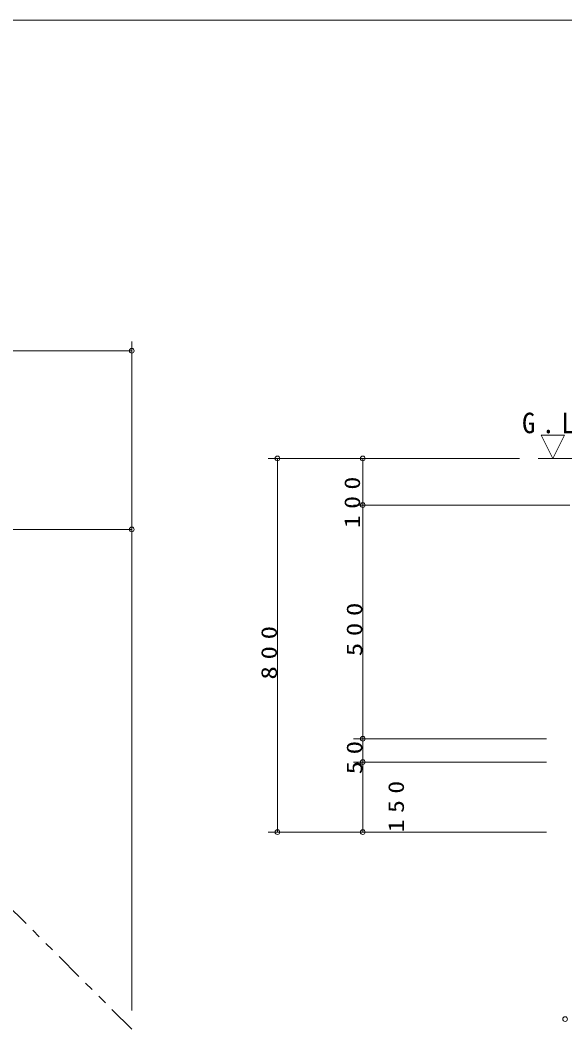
# Model space of a CAD drawing. Units: millimetres on the paper. Extents: x 0 to 420, y -594 to 297.
# Drawn here: x 279.2 to 337.6, y -425 to -317 of the extents above; entities that cross this region are included whole.
import ezdxf

# ---------------------------------------------------------------- set-up
doc = ezdxf.new("R2010")
doc.units = ezdxf.units.MM
doc.linetypes.add('USER3', pattern=[8, 3, -1, 1, -1, 1, -1])
for name, color, linetype, lineweight in [('0_2', 7, 'Continuous', 13), ('2D_DIMENSION', 7, 'Continuous', 13), ('2D_OUTLINE', 7, 'USER3', 13), ('3D_GLINE', 7, 'Continuous', 13), ('FMT', 7, 'Continuous', 13), ('TEXT', 7, 'Continuous', 13)]:
    doc.layers.add(name, color=color, linetype=linetype, lineweight=lineweight)
doc.styles.add('ＭＳ ゴシック', font='')
doc.styles.get('ＭＳ ゴシック').set_extended_font_data('MS Gothic')

msp = doc.modelspace()

# ---------------------------------------------------------------- linework, layer by layer
at = {"layer": '0_2'}
for p, q in [((291.194, -352.382), (290.694, -352.382)), ((306.789, -363.906), (306.789, -364.406)), ((315.925, -363.906), (315.925, -364.406)), ((315.925, -368.906), (315.925, -368.406)), ((315.925, -368.906), (315.925, -369.406)), ((291.194, -371.503), (290.694, -371.503)), ((315.925, -393.906), (315.925, -393.406)), ((315.925, -393.906), (315.925, -393.406)), ((315.925, -396.401), (315.925, -396.901)), ((315.925, -396.401), (315.925, -396.901)), ((306.789, -403.901), (306.789, -403.401)), ((315.925, -403.901), (315.925, -403.401))]:
    msp.add_line(p, q, dxfattribs=at)
for centre in [(291.194, -352.382), (306.789, -363.906), (315.925, -363.906), (315.925, -368.906), (315.925, -368.906), (291.194, -371.503), (315.925, -393.906), (315.925, -393.906), (315.925, -396.401), (315.925, -396.401), (306.789, -403.901), (315.925, -403.901), (337.584, -423.906)]:
    msp.add_circle(centre, 0.25, dxfattribs=at)
at = {"layer": '2D_DIMENSION'}
for p, q in [((291.194, -423.002), (291.194, -351.382)), ((50.804, -352.382), (290.694, -352.382)), ((332.697, -363.906), (305.789, -363.906)), ((306.789, -364.406), (306.789, -403.401)), ((332.697, -363.906), (314.925, -363.906)), ((315.925, -364.406), (315.925, -368.406)), ((332.691, -368.906), (314.925, -368.906)), ((338.084, -368.906), (314.925, -368.906)), ((315.925, -369.406), (315.925, -393.406)), ((291.194, -423.002), (291.194, -370.503)), ((250.09, -371.503), (290.694, -371.503)), ((315.925, -393.406), (315.925, -392.906)), ((335.584, -393.906), (314.925, -393.906)), ((335.584, -393.906), (314.925, -393.906)), ((315.925, -393.906), (315.925, -396.401)), ((335.59, -396.401), (314.925, -396.401)), ((335.59, -396.401), (314.925, -396.401)), ((315.925, -396.901), (315.925, -403.401)), ((315.925, -396.901), (315.925, -397.401)), ((335.59, -403.901), (305.789, -403.901)), ((335.59, -403.901), (314.925, -403.901))]:
    msp.add_line(p, q, dxfattribs=at)
at = {"layer": '2D_OUTLINE'}
msp.add_line((291.194, -425.002), (266.174, -399.983), dxfattribs=at)
at = {"layer": '3D_GLINE'}
msp.add_line((334.697, -363.906), (346.584, -363.906), dxfattribs=at)
at = {"layer": 'FMT'}
msp.add_line((28, -317), (403, -317), dxfattribs=at)
at = {"layer": 'TEXT'}
for p, q in [((335.024, -361.406), (336.274, -363.906)), ((337.524, -361.406), (335.024, -361.406)), ((336.274, -363.906), (337.524, -361.406))]:
    msp.add_line(p, q, dxfattribs=at)

# ---------------------------------------------------------------- texts
at = {"layer": '2D_DIMENSION', "char_height": 1.686, "attachment_point": 7, "rotation": 90, "style": 'ＭＳ ゴシック'}
for s, insert in [('\\T1.5;\\W1.2;100', (315.66, -371.367)), ('\\T1.5;\\W1.25;500', (315.892, -385.075)), ('\\T1.5;\\W1.25;800', (306.756, -387.572)), ('\\T1.5;\\W1.25;50', (315.892, -397.727)), ('\\T1.5;\\W1.2;150', (320.358, -403.917))]:
    msp.add_mtext(s, dxfattribs=dict(at, insert=insert))
at = {"layer": 'TEXT', "insert": (332.973, -361.243), "char_height": 2.199, "attachment_point": 7, "style": 'ＭＳ ゴシック'}
msp.add_mtext('\\T1.48;\\W0.95;G.L.', dxfattribs=at)

doc.saveas('drawing.dxf')
